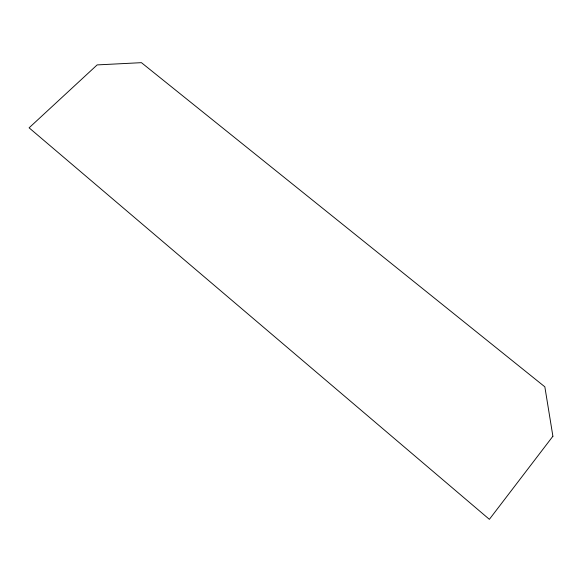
<?xml version="1.0" encoding="UTF-8"?>
<svg xmlns="http://www.w3.org/2000/svg" width="582" height="582" viewBox="0 0 582 582"><rect width="100%" height="100%" fill="white"/><g stroke="black" fill="none" stroke-linecap="round" stroke-linejoin="round"><path stroke-width="0.87" d="M552.9 436.245L489.375 519.333L29.1 127.829L97.143 64.908L141.433 62.667L544.839 386.819L552.9 436.245"/></g></svg>
